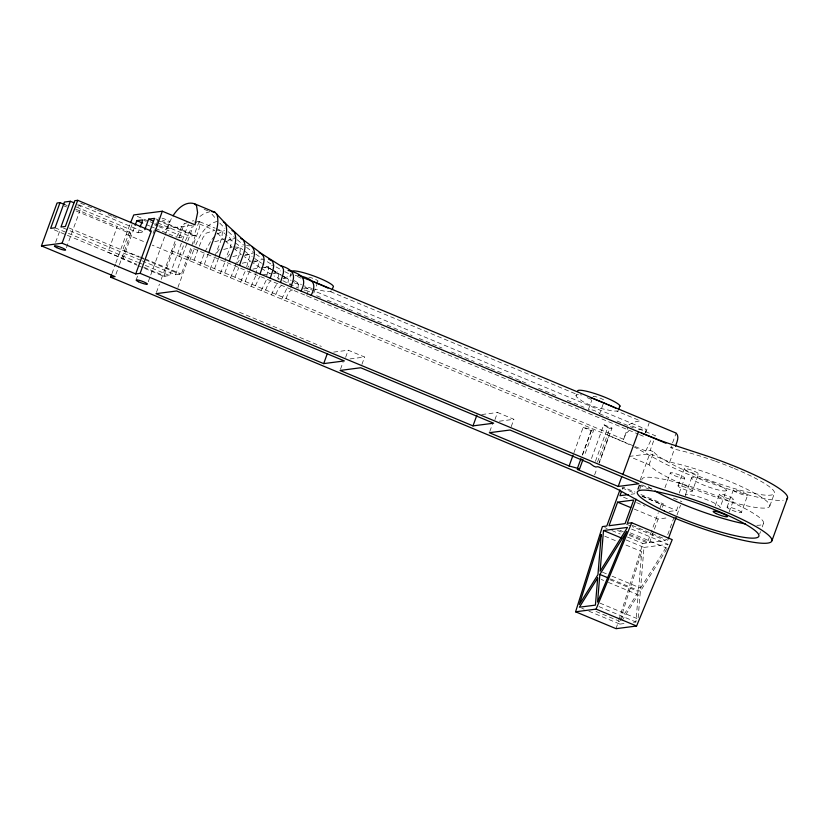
<?xml version="1.0" encoding="UTF-8"?>
<svg xmlns="http://www.w3.org/2000/svg" width="829" height="829" viewBox="0 0 829 829"><rect width="100%" height="100%" fill="white"/><g stroke="black" fill="none" stroke-linecap="round" stroke-linejoin="round"><path stroke-width="0.62" stroke-dasharray="4.14 3.11" d="M633.449 622.33L635.916 622.009L638.175 594.828L608.393 582.404M620.475 620.33L638.444 591.585L641.75 551.627L625.076 544.674M638.164 617.76L640.351 591.336L666.568 549.378M612.04 576.176L640.62 588.093L643.988 547.42L626.123 539.969M645.667 432.437L646.019 429.971L645.345 429.039L315.041 291.269M298.077 287.3L298.336 284.347L292.243 280.979M287.953 282.606L288.419 279.808L287.808 278.741L282.347 275.756M277.943 277.756C280.43 273.57 275.684 271.663 272.575 270.161M616.092 628.683L618.413 621.273M618.807 620.04L642.889 543.482L647.304 542.902L658.288 512.747M620.196 620.175L641.75 551.627M331.652 291.052L326.802 291.621L314.46 289.083M291.052 273.187L289.953 276.264L290.989 277.891M306.771 295.86L308.554 289.217L304.523 286.782M266.523 276.741L268.679 268.43L262.596 263.871M255.633 274.534L259.135 262.451L258.399 261.125L253.197 257.436M246.679 266.679L249.684 256.078L249.032 254.493L243.923 250.534M235.187 266.005C236.462 258.461 246.317 247.249 234.462 242.742M193.893 243.467C195.613 236.338 200.577 229.281 199.706 221.747L196.069 221.156M215.146 256.316C217.032 248.006 222.97 239.882 222.203 231.125L216.276 228.659M224.96 261.736C225.861 253.259 237.975 240.545 225.664 234.534M55.616 242.317L60.393 229.208M66.455 247.664L81.19 207.157M75.522 209.095L117.272 226.514L107.905 252.244L136.816 265.114M111.956 273.611L115.428 264.078M115.853 262.886L129.801 224.711M132.018 224.586L122.651 250.327L139.303 256.513M115.946 274.223L118.982 265.891M119.417 264.7L130.692 233.716L132.163 233.529L117.272 226.514M122.796 259.259L135.148 225.343M76.309 207.001L138.06 232.762L139.759 228.079M136.132 280.005L137.873 275.228M153.106 233.363L154.412 229.778M156.153 225.001L158.764 217.82M148.267 281.777L164.805 236.327M165.24 235.135L170.028 221.975M156.412 292.482L159.448 284.14M161.189 279.373L175.447 240.358M137.987 265.601L163.696 276.326L176.432 241.343M179.219 237.529L184.307 223.561M163.696 276.326L169.603 275.549L188.328 224.11M142.091 260.855L175.499 274.782L187.354 242.213M187.789 241.011L193.375 225.675M199.053 221.633L193.965 235.612L155.406 219.519M175.499 274.782L181.396 274.016L195.447 235.415L155.707 218.846M177.924 287.404L192.235 248.089L638.268 434.127M313.808 292.948L318.067 281.249M340.481 369.257L343.092 362.107M345.631 357.351L348.232 350.211L364.594 357.03L361.133 366.563M489.784 431.526L492.385 424.375M494.934 419.629L497.535 412.479L513.897 419.298L510.426 428.831M618.299 410.365L617.864 411.039L612.766 411.07L597.813 407.775A22.373 5.793 18.1 0 1 582.59 401.412L576.87 397.215L575.989 395.702L577.202 392.376M588.445 409.391L591.854 400.034M573.948 452.717L583.16 427.381L591.512 429.66L593.554 430.51L584.341 455.836M582.29 454.986L591.512 429.66M582.569 454.924L591.346 430.8L593.554 430.51M603.118 404.179L599.719 413.536L598.372 412.365A6 0.767 20.5 0 0 593.036 410.148L590.403 409.412M591.512 458.468L603.813 424.697L611.989 428.106L599.253 463.09M595.44 461.318L607.73 427.536L603.813 424.697M597.481 462.167L609.781 428.396L611.989 428.106M594.621 474.934L596.797 468.976M598.963 463.017L608.932 435.619L152.267 245.135M171.593 250.783L623.584 439.308L628.009 427.142M622.289 489.265L623.076 487.12L634.983 492.094M645.553 432.966L649.097 423.236M635.252 446.593L645.75 450.966L650.174 450.396L653.718 440.665M640.154 480.167L649.77 453.743L669.718 462.064A64.672 10.01 20 0 1 761.613 497.39A64.672 10.01 20 0 1 729.986 501.504A64.672 10.01 20 0 1 649.076 464.758L631.47 457.411M637.584 489.317L639.149 485.027L641.356 484.737L652.081 489.214M638.164 489.587L641.138 481.4M639.605 489.566L641.356 484.737M649.076 464.758L653.76 451.888L650.174 450.396M714.546 460.903A64.672 10.01 20 0 0 674.402 449.194L670.816 447.701L672.143 444.054M672.588 442.841L676.132 433.101M669.718 462.064L674.402 449.194M664.951 487.763L670.36 472.893M660.039 507.918L661.355 504.301L663.573 504.011L662.402 507.234M629.273 534.166L649.521 542.612L658.102 519.027L667.998 517.731M678.018 485.856L684.267 468.706M679.241 493.037L684.661 478.167A7.627 1.181 20 0 0 674.454 473.318A7.627 1.181 20 0 0 673.407 475.11A7.627 1.181 20 0 0 684.661 478.167M667.739 534.622L674.174 516.933M669.096 511.462L676.516 510.498L678.474 505.13M677.024 514.902L680.536 505.244M685.417 494.861L691.655 477.701M692.319 491.131A7.627 1.181 20 0 0 682.122 486.281A7.627 1.181 20 0 0 681.075 488.074A7.627 1.181 20 0 0 692.319 491.131L698.567 473.981A7.627 1.181 20 0 0 688.36 469.131A7.627 1.181 20 0 0 687.314 470.924A7.627 1.181 20 0 0 698.567 473.981M715.251 505.649L719.406 494.208M726.318 490.488A18.476 2.86 20 0 1 699.054 483.069A18.476 2.86 20 0 1 701.593 478.727A18.476 2.86 20 0 1 726.318 490.488L720.069 507.638A18.476 2.86 20 0 0 701.935 497.928A18.476 2.86 20 0 0 685.624 495.721M727.074 507.172L733.323 490.022M729.126 512.063L733.706 499.483A7.627 1.181 20 0 0 723.51 494.633A7.627 1.181 20 0 0 722.463 496.426A7.627 1.181 20 0 0 733.706 499.483M741.375 512.446A7.627 1.181 20 0 0 731.168 507.597A7.627 1.181 20 0 0 730.121 509.389A7.627 1.181 20 0 0 741.375 512.446L747.613 495.296A7.627 1.181 20 0 0 737.416 490.447A7.627 1.181 20 0 0 736.37 492.239A7.627 1.181 20 0 0 747.613 495.296M759.665 533.959L760.514 531.627M762.214 526.943L763.499 523.431M769.83 505.98L774.514 493.11M179.437 256.472L183.789 244.824M189.665 260.741L194.048 249.104M194.09 260.161L198.794 247.425M199.893 265.011L204.525 252.886M204.317 264.43L208.649 252.752M210.12 269.27L215.157 256.555M214.545 268.7L219.654 255.373M220.348 273.539L225.291 261.342M224.773 272.959L227.902 264.565M230.566 277.798L235.446 266.078M240.742 282.047L243.767 274.316A12.57 3.554 -67.4 0 1 246.016 270.016M234.99 277.228L238.773 267.57M251.021 286.337L255.954 275.249M261.249 290.596L266.741 279.021M245.166 281.466L249.405 271.529M271.518 294.886L274.078 288.461L277.715 282.668M281.705 299.124L286.979 288.15M490.426 386.19L491.017 384.615M645.75 450.966L651.024 439.992M255.446 285.756L259.695 276.544M265.674 290.026L268.275 283.611L270.596 280.979M275.943 294.305L278.337 288.451L281.186 285.715M286.129 298.554C287.373 295 288.813 289.715 293.549 289.756M623.584 439.308L625.916 433.629L628.734 430.987M176.732 236.887L182.722 224.69L188.204 222.131M199.229 246.265L202.867 237.768L206.017 233.239L214.773 230.358L194.639 221.965M159.479 225.654L166.484 228.586L171.562 218.214M185.406 240.7L192.017 226.752M195.82 244.866C200.1 234.887 206.276 223.208 218.068 221.312M205.032 251.747L211.24 240.255M575.989 395.702L576.518 394.791L578.404 394.563M217.074 252.638L220.421 247.384M640.62 588.093L667.998 544.29L631.076 528.892M588.911 611.191L619.874 624.102L621.232 621.937M621.905 620.848L638.175 594.828M227.602 257.114L229.768 254.068M237.208 263.073L239.27 260.327M211.923 239.415L213.986 236.887M247.83 267.394L248.855 266.171M199.934 216.462L203.602 213.778L209.799 211.664L216.41 219.374M217.074 234.089L224.483 230.545M655.034 436.075L655.49 435.795L628.9 424.707L634.258 422.096L640.154 420.8L616.952 411.122M226.006 241.892L229.415 239.954L235.446 238.275M235.156 249.125L242.348 246.161M244.482 255.85L253.736 252.752M253.933 262.078L263.114 259.166L271.715 264.461M588.694 409.277L589.419 409.257M264.731 267.415L272.793 265.114M273.497 273.228L280.461 270.896M283.528 278.161L290.046 275.995M214.69 241.757L224.814 238.99L230.876 239.654L233.56 241.964M223.664 249.477L232.224 247.135L224.224 239.975M232.845 256.596L241.343 254.441L233.136 247.861M242.213 263.228L250.648 261.239L244.441 256.71M252.824 269.145L260.057 267.56L251.695 261.943M262.534 275L271.207 273.321M290.326 275.187L292.026 274.845M166.484 228.586L193.789 225.022M138.06 232.762L143.956 231.985L77.46 204.255M177.748 237.726L183.644 236.949L159.106 226.721M195.447 235.415L189.551 236.182L155.655 222.048M278.047 279.166L279.528 278.979L274.088 275.943M333.662 352.107L348.232 350.211M350.025 358.926L364.594 357.03M481.753 414.541L497.535 412.479M499.327 421.205L513.897 419.298M670.816 447.701L673.024 447.411M629.128 456.437L649.77 453.743M631.076 494.25L634.786 493.763M649.521 542.612L665.594 540.518L632.247 526.612M643.988 547.42L667.998 544.29M619.874 624.102L624.807 623.46M282.844 280.679L289.487 284.098L290.958 283.912M192.276 220.98L193.748 220.783M303.611 288.316L307.455 288.119L313.849 290.772M638.496 429.194L645.345 429.039M294.813 283.725L297.373 283.611L300.046 284.782M283.549 278.689L287.394 278.544L291.134 280.42M273.757 273.249L277.57 273.156L281.114 275.104M261.529 267.373L267.86 267.311L271.093 269.259M252.12 261.052L258.399 261.125L261.549 263.187M245.301 254.348L249.032 254.493L252.151 256.7M233.695 246.938L239.84 247.374L242.907 249.747M246.555 245.612L249.871 245.881M217.436 230.358L222.203 231.125L224.804 233.685M580.404 394.801L581.533 395.008M295.155 275.342L297.041 275.86M305.88 290.461L306.74 290.73A6 0.767 20.5 0 1 309.652 291.829M204.11 209.291L209.799 211.664M199.706 221.747L215.094 228.162M330.47 291.642L577.45 394.645M137.272 216.4L148.961 221.27M150.122 221.757L153.634 223.219M154.805 223.706L158.308 225.167M143.914 220.379L146.246 221.353M154.432 224.763L157.935 226.234M146.194 224.566L149.697 226.027M150.868 226.514L154.381 227.975M155.541 228.462L176.577 237.239M316.647 295.756L322.616 298.243M327.393 300.233L347.672 308.699M348.874 309.196L352.449 310.688M357.226 312.678L363.195 315.165M364.387 315.662L382.283 323.134M387.06 325.123L402.573 331.59M403.764 332.087L412.127 335.579M419.287 338.564L441.961 348.025M451.504 352.004L474.188 361.465M478.955 363.454L489.701 367.931M490.892 368.428L504.022 373.91M508.799 375.9L529.078 384.355M538.632 388.345L556.528 395.806M567.274 400.293L583.979 407.257M599.398 413.681L608.807 417.609M617.035 421.039L633.501 427.909M639.46 434.624L644.226 436.614M80.724 203.188L86.682 205.675M87.874 206.172L96.226 209.664M97.418 210.162L101.003 211.654M108.164 214.638L111.739 216.131M112.931 216.628L116.516 218.12M607.73 427.536L609.781 428.396M64.786 204.618L67.17 205.613M64.185 205.986L66.558 206.97M76.061 210.939L130.692 233.716M126.267 234.296L146.35 242.679M608.932 435.619L634.092 446.106M583.16 427.381L591.346 430.8M140.495 256.959L143.997 258.42M145.168 258.907L181.396 274.016M68.962 227.934L139.355 257.291M140.547 257.788L144.132 259.28M145.324 259.778L179.924 274.212M63.346 228.006L140.899 260.358M55.066 227.778L137.386 262.119M138.578 262.617L169.603 275.549M54.227 229.851L66.154 234.825M67.346 235.322L136.547 264.192M143.697 267.176L165.178 276.13M239.54 312.284L321.351 346.408M673.511 498.156L681.852 501.628M639.149 485.027L648.672 489.006M640.941 494.571L663.573 504.011M641.978 496.094L676.516 510.498M622.051 487.908L635.159 493.369M642.299 496.353L661.355 504.301M623.522 497.193L629.48 499.68M636.631 502.654L644.962 506.136M634.289 509.089L658.102 519.027M632.071 525.327L667.801 540.228M626.289 524.125L631.056 526.114M630.32 532.902L667.241 548.301M619.74 530.197L623.315 531.69M617.532 530.487L622.299 532.467M629.439 535.451L647.304 542.902M604.776 527.586L607.149 528.581M611.916 530.56L620.258 534.042M627.398 537.016L642.889 543.482M604.828 536.228L616.735 541.202M602.507 572.197L607.274 574.186M610.579 578.922L640.351 591.336M609.854 579.668L638.444 591.585M601.253 579.43L603.626 580.424M599.947 603.118L636.869 618.517M598.994 606.61L635.916 622.009M595.989 611.46L619.812 621.398M581.761 608.206L584.144 609.201M611.937 436.873L627.366 443.67A78.465 12.145 20 0 1 631.76 445.743M289.487 284.098L298.45 288.129M633.864 446.769L657.19 459.556A78.537 12.155 20 0 0 783.208 500.229M284.793 271.653L291.393 274.948M281.259 275.166L272.389 270.057M281.933 275.549L287.394 278.544M276.057 266.928L281.497 269.953M271.487 269.518L268.244 267.58L271.352 269.435M272.171 269.902L277.57 273.156M261.135 268.223L269.736 273.508M255.819 254.182L262.068 258.451M294.243 280.503L296.906 282.285A22.196 5.751 18.1 0 0 301.455 284.575M246.545 247.343L252.7 251.985M237.249 239.778L243.581 245.042M228.389 231.778L234.566 237.467M217.343 233.001L223.343 239.177M219.778 223.074L224.908 228.379M734.318 468.54A64.672 10.01 20 0 1 752.939 493.255A64.672 10.01 20 0 1 653.76 451.888M715.603 461.287A64.672 10.01 20 0 1 733.313 468.116M641.926 480.157A64.672 10.01 20 0 1 716.038 495.587A64.672 10.01 20 0 1 756.68 525.275M651.335 488.737A64.672 10.01 20 0 1 648.205 486.664M300.989 278.192A22.321 3.451 20 0 1 295.932 275.601M312.222 288.513A22.196 5.751 18.1 0 1 304.533 285.881M308.782 277.124A6.01 0.933 20 0 1 316.243 279.787A6.01 0.933 20 0 1 317.072 281.383M304.098 289.995A6.01 0.933 20 0 1 305.341 290.295M591.004 399.298A22.497 3.482 20 0 1 584.466 396.262M593.201 396.811A6.01 0.933 20 0 1 599.201 397.775A6.01 0.933 20 0 1 604.092 400.811M161.987 218.151A6.01 0.933 20 0 1 170.038 221.851A6.01 0.933 20 0 1 162.484 220.151M77.48 204.825A6.01 0.933 20 0 1 81.211 207.032A6.01 0.933 20 0 1 77.967 206.825"/><path stroke-width="1.24" d="M599.854 574.445L597.564 602.123L626.745 531.42L599.854 574.445L608.196 577.927M603.502 530.529L600.123 571.202L627.501 527.399L603.502 530.529L621.367 537.98M173.023 215.809C177.375 208.773 185.53 200.773 194.535 203.768L196.525 205.706L197.603 212.607L195.033 224.866L162.308 211.219L140.142 273.342L135.718 273.922L62.092 243.208L41.45 245.902L57.056 203.012L60.009 202.628L64.786 204.618M636.092 499.213L627.304 523.337L631.729 522.767L672.226 539.658L636.579 626.009L616.092 628.683L575.595 611.792L602.393 526.591L606.818 526.011L619.988 489.825M280.513 282.492L283.414 272.855L283.497 269.466L282.347 266.855L261.529 253.633L243.063 239.664L225.415 223.415L214.98 212.297L194.535 203.768M290.741 286.751C296.171 275.28 294.026 269.881 280.71 265.663M301.01 291.041C307.486 278.306 301.829 273.912 288.067 270.399M311.186 295.279C317.6 282.565 311.911 278.461 298.088 275.363M519.918 382.345L520.197 381.547M675.573 446.168C676.713 442.189 679.78 436.624 676.132 433.101L310.678 280.409M260.057 273.953C261.788 267.808 268.544 255.892 259.156 252.752M270.233 278.202L272.803 270.534A12.57 3.554 -67.4 0 0 273.684 265.187L272.575 261.166L268.555 259.094M239.612 265.425C241.54 257.404 248.244 247.664 243.063 239.664L240.793 238.472M249.83 269.694C251.508 262.689 257.705 253.57 252.203 246.907M208.929 252.627C212.265 240.296 220.535 227.353 216.98 214.234M219.157 256.897C221.913 246.234 229.623 234.617 225.415 223.415L223.312 221.768M229.384 261.166C231.674 251.933 238.866 241.363 234.12 231.871L231.933 230.462M60.009 202.628L50.642 228.358L55.066 227.778L64.434 202.048L70.33 201.281L73.895 202.763M70.33 201.281L60.963 227.011L65.387 226.441L74.755 200.701L77.708 200.317L151.334 231.032L135.718 273.922M62.092 243.208L77.708 200.317M140.142 273.342L642.579 482.54A78.465 12.145 20 0 0 650.496 485.452L685.003 496.789A78.537 12.155 20 0 1 767.602 543.119A78.537 12.155 20 0 1 641.584 502.447L618.247 489.659A78.465 12.145 20 0 0 611.761 486.561L110.651 277.187L111.521 274.803M135.148 225.343L136.847 220.659L142.743 219.892L140.194 226.908M144.806 229.654L148.64 219.125L154.536 218.359L149.852 231.218M332.305 289.321L333.082 287.155A22.321 3.451 20 0 0 316.263 276.927A22.321 3.451 20 0 0 291.777 271.187M323.693 363.62L344.336 360.926L176.629 290.979L155.987 293.673L323.693 363.62L327.154 354.087M472.986 425.888L493.638 423.204L360.698 367.755L340.056 370.449L472.986 425.888L476.893 415.174M583.025 459.463L579.512 469.11L577.295 469.401L618.206 486.457L638.848 483.763L597.937 466.706L595.73 466.996L593.678 466.136L589.761 463.297L509.99 430.023L489.348 432.717L569.119 465.981L573.067 455.131M569.119 465.981L577.461 468.261L580.974 458.603M618.703 409.257L619.916 405.93M618.206 486.457L621.698 476.851M622.817 474.665L638.423 431.774L155.759 230.452M617.615 502.136L609.025 525.721L625.097 523.627L633.677 500.042L617.615 502.136L630.714 507.597M621.512 491.41L619.947 495.701L628.61 494.571M668.247 539.026L676.143 517.306M771.944 540.695L787.55 497.804M130.609 222.649L133.759 214.939L162.308 211.219M575.595 611.792L596.092 609.118L631.729 522.767M110.651 277.187L115.076 276.606L41.45 245.902M211.841 211.55L214.98 212.297M303.715 277.943L304.657 278.295M590.621 397.661L592.517 398.386M593.471 398.759L606.6 404.086M308.906 280.026L311.725 281.155M305.725 278.731L307.849 279.591M638.423 431.774L658.195 439.65A78.465 12.145 20 0 0 666.112 442.562L700.609 453.898A78.537 12.155 20 0 1 786.897 498.913M148.64 219.125L153.313 221.074M136.847 220.659L142.692 223.094M641.449 433.028L665.915 443.235M577.461 468.261L579.512 469.11M596.092 609.118L636.579 626.009M607.616 404.521L613.947 407.35M614.859 407.775L615.926 408.448M745.323 523.928A64.672 10.01 20 0 1 655.024 490.955M314.346 282.202A22.217 1.067 21.8 0 1 327.973 288.098M577.606 391.267A22.497 3.482 20 0 1 600.6 395.568A22.497 3.482 20 0 1 619.439 406.718M597.678 577.937L595.419 605.118L579.378 607.211L597.678 577.937M601.253 534.736L597.947 574.694L579.316 604.507L601.253 534.736M664.361 511.037A64.672 10.01 20 0 0 758.815 536.301A64.672 10.01 20 0 0 671.013 495.017A64.672 10.01 20 0 0 664.361 511.037M716.215 513.576A7.627 1.181 20 0 0 727.468 516.643A7.627 1.181 20 0 0 717.261 511.783A7.627 1.181 20 0 0 716.215 513.576M138.536 281.756A6.01 0.933 20 0 0 147.396 284.16A6.01 0.933 20 0 0 139.355 280.347A6.01 0.933 20 0 0 138.536 281.756M56.724 247.633A6.01 0.933 20 0 0 65.584 250.047A6.01 0.933 20 0 0 57.543 246.223A6.01 0.933 20 0 0 56.724 247.633"/></g></svg>
